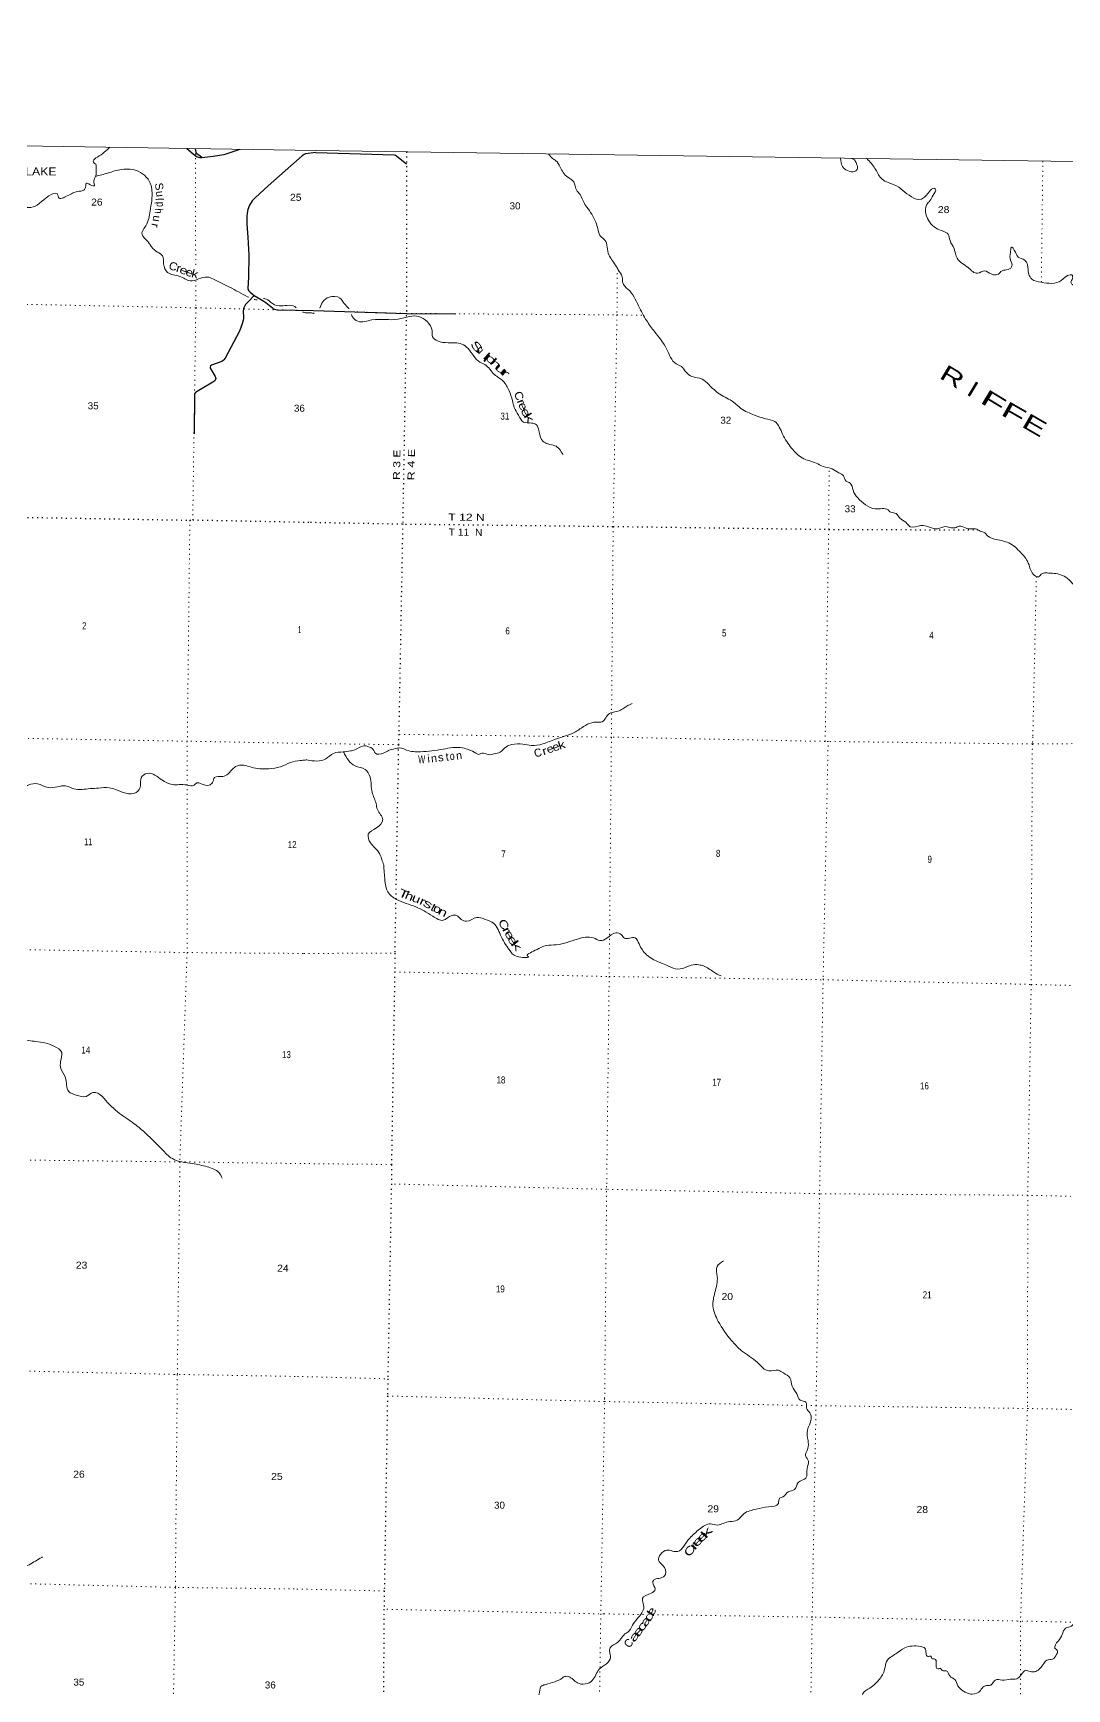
# Model space of a CAD drawing. Header units: feet. Extents: x -509309 to -252658, y -547785 to -360805.
# Drawn here: x -354473 to -328621, y -402191 to -360805 of the extents above; entities that cross this region are included whole.
import ezdxf
from ezdxf.enums import TextEntityAlignment as Align

# ---------------------------------------------------------------- set-up
doc = ezdxf.new("R2010")
doc.units = ezdxf.units.FT
doc.header["$LTSCALE"] = 80
doc.linetypes.add('DOTTED', pattern=[1.5, 0.3, -1.2])
for name, color, linetype, lineweight in [('29', 7, 'Continuous', 25), ('39', 7, 'Continuous', 13), ('4', 7, 'Continuous', 13), ('6', 7, 'DOTTED', 25), ('7', 7, 'DOTTED', 13)]:
    doc.layers.add(name, color=color, linetype=linetype, lineweight=lineweight)
doc.layers.add('41', color=7, linetype='Continuous')

msp = doc.modelspace()

# ---------------------------------------------------------------- linework, layer by layer
at = {"layer": '29'}
for points in [[(-350625.03, -363687.54), (-350420.9, -363861.95), (-350383.74, -363886.73), (-350336.26, -363909.45), (-350303.23, -363913.58), (-350249.79, -363912.93)], [(-350249.79, -363912.93), (-350332.13, -363857.82), (-350369.29, -363828.9), (-350389.93, -363802.05), (-350398.19, -363779.33), (-350414.71, -363694.65)], [(-350249.79, -363912.93), (-349970.85, -363882.6), (-349809.82, -363855.75), (-349696.27, -363835.1), (-349646.72, -363820.64), (-349296.32, -363709.56)], [(-347399.33, -363792.47), (-347660.69, -363822.7), (-347697.85, -363839.22), (-347743.27, -363868.14), (-348597.96, -364624.09), (-348915.89, -364913.25), (-348994.34, -364995.87), (-349064.53, -365107.4), (-349105.82, -365210.67), (-349122.34, -365305.68), (-349130.6, -365388.3), (-349126.47, -365578.32), (-349101.69, -365904.66)], [(-347400.65, -363792.63), (-345444.72, -363847.22), (-345411.03, -363854.77), (-345386.77, -363870.1), (-345333.07, -363911), (-345139.57, -364074.03)], [(-349101.69, -365904.66), (-349081.05, -366354.92), (-349085.18, -366904.33), (-349105.83, -367185.23), (-349089.31, -367238.93), (-349048.02, -367280.24), (-348941.3, -367359.31)], [(-348943.52, -367361.62), (-349099.14, -367519.81), (-349157.98, -367587.97), (-349189.98, -367639.61), (-349213.72, -367689.18), (-349223.01, -367751.15), (-349214.75, -367903.99), (-349213.72, -367937.04), (-349221.98, -367980.41), (-349247.78, -368069.22), (-349313.85, -368250.98), (-349668.94, -368928.45), (-349699.9, -368971.83), (-349722.61, -368990.42), (-349755.65, -369011.07), (-350011.65, -369106.08), (-350034.35, -369124.68), (-350044.68, -369151.52), (-350042.61, -369176.31), (-350003.39, -369242.4), (-349916.68, -369391.11), (-349904.29, -369434.49), (-349908.42, -369465.47), (-349927, -369492.33), (-349982.74, -369531.56), (-350284.16, -369709.19), (-350408.03, -369787.68), (-350433.83, -369818.67), (-350441.06, -369866.16), (-350443.12, -370820.41)], [(-348941.3, -367359.31), (-348701.19, -367503.3), (-348654.23, -367540.48), (-348490.61, -367672.67), (-348458.11, -367693.32), (-348437.46, -367701.59), (-348402.36, -367713.98), (-348370.87, -367718.11), (-347459.15, -367742.09)], [(-347459.53, -367741.98), (-345140.8, -367812.01), (-343902.52, -367819.8)]]:
    msp.add_lwpolyline(points, dxfattribs=at)
at = {"layer": '39'}
msp.add_line((-347460.17, -367812.93), (-347443.4, -367798.43), dxfattribs=at)
for points in [[(-356215.81, -363601.77), (-356254.39, -363659.65), (-356247.09, -363758.32), (-356212.21, -363837.39), (-356326.56, -363932.03), (-356581.52, -364243.6), (-356789.33, -364388.97), (-357036.28, -364585.98), (-357215.76, -364605.06), (-357484.58, -364668.9), (-357688.86, -364725.78), (-357775, -364818.89), (-357780.96, -364931.47), (-357803.47, -365069.93), (-357865.02, -365137.3), (-357847.98, -365199.97), (-357673.42, -365349.83), (-357563.33, -365385.91), (-357453.86, -365341.49), (-357404.46, -365394.65), (-357361.43, -365467.83), (-357110.65, -365516.36), (-356816.08, -365593.82), (-356531.82, -365568.48), (-356307.76, -365532.05), (-356021.01, -365478.58), (-355680.51, -365343.52), (-355470.44, -365300.82), (-355193.64, -365241.14), (-354741.32, -365158.3), (-354471.46, -365150.82), (-354265.87, -365017.49), (-353852.34, -364849.47), (-353837.35, -364914.12), (-353619.29, -364875.57), (-353359.71, -364763.29), (-353208.13, -364727.64), (-353160.6, -364656.01), (-353142.77, -364555.7), (-353042.78, -364593.62), (-352936.47, -364615.55), (-352947.75, -364569.08), (-352956.63, -364500.52), (-352906.09, -364370.58), (-352897.19, -364203.72), (-352899.9, -364127.21), (-352905.14, -364080.84), (-352946.98, -364055.98), (-352968.25, -364005.32), (-352863.83, -363902.46), (-352557.66, -363658.42)], [(-352907.98, -364385.78), (-352609.03, -364303.2), (-352257.19, -364210.6), (-351843.34, -364257.89), (-351642.52, -364402.16), (-351513.96, -364651.85), (-351501.29, -364734.57), (-351546.36, -365248.92), (-351657.43, -365621.3), (-351749.78, -365841.07), (-351692.73, -365918.51), (-351597.9, -366022.74), (-351542.87, -366100.14), (-351400.61, -366255.49), (-351255.33, -366352.54), (-351241.53, -366368.87), (-351208.79, -366572.66), (-351109.83, -366787.64), (-350809.57, -366885.32), (-350545.77, -366996.46), (-350119.41, -366901.09), (-349963.38, -366958.08), (-349562.15, -367154.06), (-349109.31, -367395.8), (-349085.86, -367407.47)], [(-341581.39, -363824.42), (-341480.9, -363941.89), (-341399.22, -363993.21), (-341296.85, -364153.32), (-341105.29, -364405.03), (-340952.19, -364525.62), (-340888.43, -364719.38), (-340795.61, -364841.18), (-340695.88, -365049.48), (-340595.32, -365193.49), (-340385.45, -365582.09), (-340323.96, -365795.92), (-340284.91, -365882.84), (-340173.65, -365976.75), (-340117.69, -366152.32), (-340074.03, -366347.82), (-340007.19, -366459.23), (-339814.25, -366759.19), (-339732.33, -366947.16), (-339727.61, -367047.7), (-339599.09, -367204.14), (-339333.36, -367621.62), (-339127.35, -367998.11), (-338933.99, -368265.93), (-338626.42, -368710.09), (-338394.07, -369068.85), (-338262.42, -369138.91), (-338143.78, -369283.16), (-337996.5, -369387.59), (-337742.23, -369451.25), (-337579.27, -369586.03), (-337301.22, -369828.84), (-336954.34, -370030.37), (-336773.55, -370183.48), (-336430.27, -370352.8), (-336160.27, -370442.78), (-335928.2, -370514.18), (-335729.44, -370830.3), (-335507.01, -371178.88), (-335245.02, -371421.48), (-334893.21, -371552.73), (-334713.51, -371635.49), (-334491.35, -371696.71), (-334323.91, -371795.38), (-334208.42, -371873.27), (-334143.79, -372000.73), (-334042, -372050.31), (-333968.01, -372230.13), (-333851.98, -372420.56), (-333657.39, -372593.95), (-333413.69, -372697.65), (-333094.63, -372721.97), (-333027.08, -372779.13), (-332890.96, -372815.09), (-332803.96, -372920.74), (-332650.73, -373031.28), (-332537.72, -373145.31), (-332272.18, -373114.66), (-331855.42, -373194.53), (-331647.84, -373141.01), (-331515.6, -373166.88), (-331413.18, -373168.23), (-331316.21, -373125.31), (-331154.11, -373171.66), (-331023.89, -373197.5), (-330907.35, -373195.02), (-330787.61, -373254.88), (-330687.59, -373286.35), (-330628.15, -373349.43), (-330298.43, -373480.4), (-329952.72, -373617.6), (-329809.85, -373752.12), (-329608.25, -374003.97), (-329536.43, -374195.83), (-329467.84, -374327.35), (-329334.12, -374393.43), (-329234.61, -374310.34), (-329115.94, -374297.85), (-328779.07, -374342.5), (-328466.83, -374581.74), (-328373.98, -374701.53), (-328186.56, -374808.51), (-328024.26, -374993.53), (-327960.53, -375344.03), (-327747.66, -375656.31), (-327652.13, -375723.89), (-327546.03, -375751.42), (-327505.16, -375852.43), (-327526.19, -375924.5), (-327465.29, -376029.8), (-327373.2, -376207.86)], [(-334281.82, -363931.5), (-334232.27, -364138.31), (-334111.05, -364238.38), (-333916.45, -364257.03), (-333859.36, -364191.47), (-333883.87, -364068.57), (-333935.6, -363976.03), (-333998.01, -363935.85)], [(-333622.59, -363941.23), (-333421.42, -364187.22), (-333267.89, -364428.39), (-333134.53, -364522.59), (-332936.63, -364595.54), (-332510.7, -364896.58), (-332260.34, -364952.14), (-332154.94, -364879.19), (-332061.02, -364761.87), (-331941.48, -364683.07), (-331911.57, -364699.54), (-331965.82, -364855.57), (-332046.03, -364999.19), (-332125.48, -365084.55), (-332136.99, -365351.66), (-332058.85, -365521.5), (-331892.2, -365680.44), (-331718.39, -365753.08), (-331592.86, -365831.1), (-331542.71, -365990.52), (-331440.9, -366192.82), (-331363.68, -366432.97), (-331093.53, -366665.63), (-330854.34, -366807.46), (-330674.79, -366747.54), (-330517.1, -366823.98), (-330293.71, -366790.76), (-330291.65, -366786.77), (-330027.13, -366679.75), (-329991.97, -366601.84), (-330042.06, -366438.41), (-330021.09, -366215.63), (-330014.28, -366155.43), (-329909.46, -366281.41), (-329840.74, -366402.89), (-329677.05, -366481.42), (-329608.2, -366592.86), (-329575.16, -366832.43), (-329494.36, -366952.06), (-329266.44, -367033.44), (-328761.7, -366989.89), (-328542.87, -366844.08), (-328498.74, -366848.68), (-328481.85, -366939.33), (-328519.15, -367027.26), (-328479.82, -367092.09), (-328293.96, -367164.88), (-327886.99, -367379.26), (-327651.16, -367470.8), (-327379.79, -367609.03), (-327247.53, -367787.61), (-327128.92, -367933.87), (-326815.73, -368100.79), (-326660.16, -368185.24), (-326572.39, -368232.62), (-326569.47, -368162.32), (-326577.87, -368035.61), (-326469.68, -368057.14), (-326306.07, -368141.69), (-326139.64, -368163.99), (-325974.79, -368306.84), (-325771.88, -368458.23), (-325533.84, -368688.46), (-325371.27, -368698.65), (-325294.11, -368480.63), (-325279.96, -368165.32), (-325248.78, -367775.89), (-325200.19, -367591.66), (-325085.63, -367432.41), (-324953.19, -367442.2), (-324729.66, -367398.94), (-324652.25, -367315.57), (-324627.73, -367129.01), (-324565.07, -366944.96), (-324442.43, -366781.8), (-324344.8, -366688.65), (-324306.1, -366646.96), (-324379.24, -366865.03), (-324430.16, -367073.34), (-324408.59, -367268.55), (-324440.44, -367400.76), (-324650.35, -367478.36), (-324840.75, -367600.43), (-324905.76, -367810.57), (-324892.88, -368055.9), (-324864.28, -368327.57), (-324774.15, -368501.58), (-324509.68, -368553.31), (-324351.34, -368579.52), (-324201.3, -368780.45), (-324091.55, -368990.89)], [(-348944.54, -367461.96), (-348931.59, -367466.13), (-348870.08, -367471.01)], [(-348713.85, -367441.71), (-348675.39, -367442.82), (-348537.95, -367527.66), (-348318.19, -367623.96), (-347931.96, -367638.59), (-347890.67, -367669.29)], [(-347299.12, -367677.12), (-347232.05, -367523.1), (-347071.83, -367404.65), (-346804.96, -367426.26), (-346692.26, -367564.4), (-346579.41, -367690.49), (-346574.25, -367696.92)], [(-347735.43, -367776.27), (-347644.62, -367798.24), (-347513.77, -367800.2), (-347460.17, -367812.93)], [(-346514.91, -367841.25), (-346485.71, -367898.71), (-346354.55, -368006.95), (-345998.58, -367973.48), (-345345.55, -367956), (-345061.41, -367885.41), (-344826.44, -367888.52), (-344621.21, -368015.82), (-344493.57, -368240.57), (-344483.51, -368393.43), (-344358.32, -368497.57), (-344097.79, -368543.22), (-343752.76, -368577.93), (-343597.5, -368686.49), (-343453.43, -368883.32), (-343300.65, -369028.02), (-343176.92, -369089.94), (-342933.11, -369340.34), (-342720.32, -369503.92), (-342570.83, -369747.04), (-342485.6, -369989.31), (-342441.66, -370162.71), (-342335.67, -370353.01), (-342209.36, -370525.49), (-342008.82, -370550.25), (-341888.87, -370594.03), (-341818.98, -370779.84), (-341717.5, -371008.25), (-341599.85, -371074.12), (-341425.65, -371116.61), (-341221.6, -371334.33)], [(-366021.46, -375012.38), (-365797.69, -375196.02), (-365396.55, -375631.45), (-365128.16, -375943.89), (-364910.27, -376032.11), (-364647.73, -376098.96), (-364526.31, -376296.21), (-364422.7, -376475.05), (-364212.96, -376685.88), (-363921.01, -377032.92), (-363907.4, -377061.33), (-363813.2, -377201.77), (-363809.1, -377197.82), (-363658.28, -377206.42), (-363243.54, -377084.7), (-362925.25, -377070), (-362578.01, -377244.94), (-362181.64, -377372.42), (-362025.62, -377312.7), (-361964.49, -377152.77), (-361910.59, -376944.42), (-361620.27, -376800.46), (-361461.12, -376793.11), (-361200.01, -376709.02), (-360825.99, -376731.48), (-360446.12, -376647.4), (-360125.32, -376721.28), (-359781.96, -376888.1), (-359423.41, -376990.79), (-359423.45, -376992.81), (-359210.45, -377014.54), (-359056.4, -377069.48), (-358945.47, -377290.7), (-358784.22, -377629.49), (-358559.1, -377882.83), (-358290.78, -378082.59), (-358003.23, -378099.56), (-357877.11, -378139.94), (-357770.09, -378355.05), (-357521.45, -378645.02), (-357261.22, -378846.64), (-357022.1, -378870.84), (-356825.41, -378904.37), (-356532.98, -379223.25), (-356224.87, -379333.14), (-355892.9, -379459.52), (-355442.28, -379475.24), (-355112.57, -379382.26), (-354948.92, -379230.11), (-354780.07, -379126.34), (-354727.57, -379233.88), (-354747.26, -379442.81), (-354713.46, -379584.24), (-354617.25, -379608.01), (-354578.77, -379594.58), (-354362.97, -379570.09), (-354094.8, -379661.18), (-353867.06, -379644.93), (-353659.31, -379620.3), (-353457.24, -379692.16), (-353244.14, -379707.86), (-353042.52, -379689.16), (-352840.98, -379674.48), (-352567.09, -379667.07), (-352412.8, -379707.93), (-352156.78, -379802.84), (-351894.76, -379783.16), (-351787.08, -379607.92), (-351769.67, -379415.04), (-351610.81, -379307.08), (-351251.32, -379472.16), (-350997.62, -379585.14), (-350631.48, -379597.41), (-350444.33, -379600.6), (-350379, -379547.38), (-350272.63, -379565.29), (-350071.98, -379602.92), (-349988.33, -379537.94), (-349937.9, -379414.04), (-349726.01, -379383.44), (-349606.28, -379327.13), (-349409.81, -379139.31), (-349199.84, -379102.64), (-349019.53, -379152), (-348575.39, -379193.77), (-348288.7, -379144.32), (-348035.23, -379035.95), (-347792.81, -378985.75), (-347665.79, -378973.83), (-347629.08, -378972.51)], [(-347629.08, -378972.51), (-347155.8, -378948.24), (-346961.15, -378808.14), (-346715.61, -378771.19), (-346532.49, -378745.49), (-346490.24, -378740.02), (-346237.66, -378624.8), (-346057.2, -378649.29), (-345953.84, -378733.05), (-345914.62, -378805.91), (-345717.72, -378802.49), (-345582.28, -378735.96), (-345418.98, -378689.89), (-345262.12, -378675.89), (-345136.2, -378723.78), (-344785.25, -378766.6), (-344219.98, -378701.74), (-343735.48, -378669.97), (-343573.44, -378720.35), (-343405.74, -378798.93), (-343331.87, -378834.07), (-343255.14, -378802.93), (-343084.85, -378837.34), (-342942.06, -378823.15), (-342794.8, -378774.86), (-342638.38, -378640.29), (-342503.12, -378587.82), (-342223.76, -378575.44), (-342019.35, -378612.31), (-341727.55, -378569.95), (-341414.72, -378455.53), (-341160.55, -378372.49), (-340940.5, -378286.98), (-340713.61, -378139.27), (-340501.43, -378041.6), (-340288.32, -378026.34), (-340272.25, -378026.55), (-340088.97, -377834.05), (-339818.6, -377741.17), (-339701.23, -377674.4), (-339490.82, -377558.62)], [(-346711.92, -378772.77), (-346420.9, -379122.74), (-346170.94, -379208.44), (-346046.87, -379398.98), (-345995.58, -379779.46), (-345896.9, -380068.13), (-345864.59, -380209.22), (-345729.31, -380464.21), (-345886.64, -380669.11), (-346091.6, -380829.17), (-346036.16, -381044.92), (-345840.13, -381262.53), (-345752.69, -381457.29), (-345703.87, -381595.91)], [(-345703.87, -381595.91), (-345676.71, -381978.08), (-345604.13, -382266.4), (-345389.67, -382456.12), (-344904.01, -382643.41), (-344479.19, -382876.11), (-344217.42, -382980.05), (-344002.89, -382856.29), (-343886.43, -382859.84), (-343765.21, -382959.91), (-343635.22, -383003.83), (-343378.91, -382910.76), (-343164.6, -382957.81), (-342956.94, -383053), (-342760.64, -383403.24), (-342546.13, -383743.68), (-342325.17, -383897.32), (-342095.99, -383882.27), (-342099.98, -383880.21), (-341917.24, -383729.9), (-341636.49, -383611.04), (-341391.19, -383592.18), (-340857.04, -383448.53), (-340462.99, -383421.6), (-340297.09, -383484.08), (-340125.65, -383430.08), (-339902.91, -383292.36), (-339760.92, -383340.46), (-339685.73, -383427.87), (-339557.15, -383425.55), (-339418.5, -383421.36), (-339319.99, -383569.36), (-339134.72, -383841.08), (-338579.99, -384123.73), (-338349.98, -384199.12), (-338108.12, -384136), (-338015.27, -384101.06), (-337822.34, -384093.57), (-337706.2, -384121.23), (-337455.07, -384271.25), (-337269.58, -384372.17)], [(-354979.63, -385350.7), (-354890.96, -385696.3), (-354743.84, -385920.14), (-354405.17, -386008.41), (-353952.25, -386124.78), (-353757.77, -386287.06), (-353785.76, -386509.94), (-353780.65, -386681.06), (-353663.95, -386918.48), (-353636.77, -387094), (-353581.21, -387257.94), (-353393.54, -387347.66), (-353148.62, -387386.03), (-352971.79, -387286.42), (-352753.86, -387372.63), (-352747.38, -387378)], [(-352747.38, -387378), (-352362.13, -387769.67), (-351942.47, -388064.56), (-351652.78, -388308.95), (-351252.93, -388702.1), (-350989.26, -388937.99), (-350492.17, -389061.15), (-350117.15, -389141.99), (-349823.79, -389289.85), (-349747.62, -389425.97)], [(-337209.58, -391490.69), (-337368.08, -391631.27), (-337363.29, -391880.51), (-337424.73, -392279.59), (-337471.35, -392620.6), (-337339.75, -393004.15), (-337004.57, -393486.85), (-336756.75, -393737.3), (-336358.91, -394035.96), (-336072.36, -394242.71), (-335835.14, -394227.76), (-335709.46, -394293.73), (-335546.35, -394416.46), (-335494.82, -394624.13), (-335376.8, -394816.59), (-335292.46, -394972.44), (-335148.52, -395024.59), (-335130.42, -395177.55), (-335051.53, -395289.12), (-335015.44, -395448.35), (-335111.4, -395722.38), (-335094.72, -395983.84), (-335099.34, -396184.73), (-335155.97, -396368.86), (-335081.33, -396498.45), (-335119.83, -396678.8), (-335147.12, -396923.6), (-335339.37, -397033.59), (-335429.99, -397205.21), (-335593.47, -397265.34), (-335723.65, -397390.22), (-335804.45, -397425.32), (-335836.25, -397553.51), (-336084.45, -397640.65), (-336390.54, -397700.9), (-336699.33, -397813.37), (-336864.07, -397969.94), (-337047.37, -398009.72), (-337218.68, -398053.67), (-337353.81, -398096.09), (-337532.21, -398067.6), (-337805.05, -398196.62), (-338049, -398420.47), (-338204.33, -398625.39), (-338346.63, -398756.14), (-338627.43, -398724.29), (-338781.44, -398828.75), (-338833.59, -398976.77), (-338724.78, -399104.81), (-338659.43, -399330.74), (-338787.18, -399423.49), (-338930.18, -399453.75), (-338977.32, -399525.47), (-338919.32, -399699.06), (-339019.06, -399800.23), (-339235.62, -399925.97), (-339200.31, -400145.47), (-339252.43, -400291.48), (-339481.41, -400599.92), (-339602.17, -400773.15), (-339640.62, -400794.75), (-339856.58, -401029.01), (-340043.18, -401167.21), (-340060.34, -401251.38), (-340032.21, -401404.48), (-340134.69, -401561.88), (-340317.24, -401698.12), (-340491.68, -401983.17), (-340858.03, -402042.62), (-341084.93, -401882.88), (-341217.74, -401901.22), (-341231.96, -401913.08), (-341426.06, -402010.99), (-341670.08, -402086.13), (-341775.12, -402130.96), (-341817.77, -402321.3), (-341935.69, -402430.26), (-342031.54, -402541.53), (-342034.18, -402744.46), (-342091, -402942.65), (-342393.27, -403171.75), (-342720.44, -403308.09), (-342842.92, -403459.19), (-342825.3, -403648.32), (-342833.36, -403804.95), (-342854.32, -403934.39)], [(-360252.81, -397961.92), (-359973.96, -398016.97), (-359765.51, -398068.81), (-359552.3, -398078.48), (-359221.12, -398251.13), (-358683.75, -398489.67), (-358513.59, -398661.6), (-358242.96, -398843.28), (-358080.88, -399017.08), (-357964.68, -399165.95), (-357766.18, -399211.58), (-357539.27, -399360.32), (-357322.38, -399390.18), (-357090.51, -399484.67), (-356634.78, -399554.81), (-355946.25, -399548.43), (-355707.9, -399500.17), (-355494.7, -399393.13), (-354909.68, -399201.87), (-354569.53, -399086.93), (-354254.37, -398903.15), (-354235.86, -398894.18)], [(-336615.06, -404535.9), (-336530.73, -404304.35), (-336300.97, -404090.36), (-336041.19, -403884.81), (-335873.01, -403772.49), (-335716.33, -403617.82), (-335391.24, -403487.49), (-335030.34, -403229.02), (-334777.13, -403065.58), (-334475.95, -403228.32), (-334264.56, -403345.66), (-334094.61, -403251.45), (-333925.1, -403036.67), (-333864.89, -402886.75), (-333799.76, -402666.56), (-333716.87, -402625.46), (-333661.57, -402543.8), (-333728.5, -402438.42), (-333722.81, -402309.89), (-333550.27, -402171.5), (-333316.49, -401957.57), (-333178.56, -401700.17), (-333133.9, -401509.85), (-332896.32, -401312.05), (-332677.51, -401168.25), (-332279.32, -401131.32), (-332171.4, -401172.94), (-332143, -401305.94), (-332099.78, -401380.87), (-332021.36, -401373.87), (-331998.02, -401432.45), (-331923.87, -401445.49), (-331889.1, -401552.45), (-331852.78, -401693.6), (-331782.35, -401684.49), (-331738.77, -401731.28), (-331636.43, -401738.66), (-331549.74, -401868.42), (-331422.36, -401958.53), (-331346.07, -402116.28), (-331282.75, -402189.46), (-331123.37, -402290.04), (-330991.24, -402323.94), (-330781.1, -402228.25), (-330699.48, -402130.87), (-330608.8, -402107.95), (-330526.27, -402094.98), (-330414.17, -401969.86), (-330243.44, -401970.11), (-330030.25, -401948.82), (-329875.42, -401936.8), (-329771.85, -401849.75), (-329651.74, -401726.75), (-329541.68, -401758.35), (-329401.02, -401754.19), (-329201.64, -401559.89), (-329120.16, -401472.55), (-328983.28, -401450.25), (-328877.15, -401321.03), (-328852.13, -401251.03), (-328919.4, -401171.77), (-328842.84, -400999.97), (-328738.2, -400830.54), (-328653.82, -400674.92), (-328508.49, -400620.57), (-328404.73, -400519.46), (-328281.75, -400484.92), (-328124.27, -400422.7), (-327978.36, -400324.15), (-327936.63, -400204.13), (-327805.15, -400147.33), (-327787.23, -400145.82), (-327641.93, -400093.49), (-327423.49, -399977.82), (-327357.86, -399874.19), (-327275.5, -399873.27), (-327191.78, -399922.61), (-326993.64, -399977.48), (-326921.44, -399986.47), (-326871.33, -399840.44), (-326699.35, -399744.25), (-326582.13, -399689.54), (-326497.89, -399543.96), (-326539.64, -399356.52), (-326547.72, -399205.7), (-326517.9, -399075.47), (-326371.79, -398960.86), (-326346.79, -398961.3), (-326147.58, -398865.36), (-325908.39, -398852.45), (-325720.21, -398901.16)]]:
    msp.add_spline(points, degree=3, dxfattribs=at)
at = {"layer": '4'}
msp.add_lwpolyline([(-505285.47, -360804.75), (-473709.75, -361478.07), (-442133.15, -362107.95), (-410555.71, -362694.39), (-378977.49, -363237.41), (-347398.54, -363736.98), (-315818.95, -364193.12), (-284238.76, -364605.82), (-252658.03, -364975.08), (-254669.8, -547785.08), (-286501.98, -547412.88), (-318333.63, -546996.89), (-350164.67, -546537.13), (-381995.06, -546033.57), (-413824.72, -545486.23), (-445653.6, -544895.12), (-477481.62, -544260.22), (-509308.75, -543581.54)], close=True, dxfattribs=at)
msp.add_lwpolyline([(-505285.47, -360804.75), (-473709.75, -361478.07), (-442133.15, -362107.95), (-410555.71, -362694.39), (-378977.49, -363237.41), (-347398.54, -363736.98), (-315818.95, -364193.12), (-284238.76, -364605.82), (-252658.03, -364975.08), (-254669.8, -547785.08), (-286501.98, -547412.88), (-318333.63, -546996.89), (-350164.67, -546537.13), (-381995.06, -546033.57), (-413824.72, -545486.23), (-445653.6, -544895.12), (-477481.62, -544260.22), (-509308.75, -543581.54)], close=True, dxfattribs=at)
at = {"layer": '6'}
for points in [[(-345137.2, -363771.08), (-345138.01, -367737.71), (-345231.36, -373071.74), (-345329.95, -378331.36), (-345339.35, -378590.47), (-345429.25, -383799.97), (-345431.36, -384270.17), (-345512.09, -389083.91), (-345514.41, -389570.19), (-345603.91, -394440.08), (-345611.51, -394870.02), (-345691.02, -399744.07), (-345698.97, -400200.12), (-345729.58, -405020.56)], [(-373699.93, -372641.83), (-371726.28, -372650.24), (-371422.39, -372653.4), (-366490.64, -372765.55), (-366210.82, -372764.28), (-361255.87, -372814.46), (-361040.45, -372812.09), (-355822.33, -372892.9), (-355693.47, -372891.07), (-350553.97, -372978.59), (-350481.39, -372971.78), (-347539.17, -373030.48)], [(-347539.17, -373030.48), (-345157.06, -373074.53), (-339967.55, -373135.39), (-334577.32, -373208.74), (-330848.02, -373222.22)]]:
    msp.add_lwpolyline(points, dxfattribs=at)
at = {"layer": '7'}
for p, q in [((-350414.43, -363691.15), (-350406.93, -366663.37)), ((-329222.47, -364004.82), (-329260.65, -367034.1)), ((-345339.35, -378590.47), (-347622.85, -378560.38)), ((-347702.27, -383808.64), (-345429.25, -383799.97)), ((-350803.43, -389017.62), (-347781.75, -389060.76)), ((-345512.09, -389083.91), (-347781.75, -389060.76)), ((-347862.26, -394381.85), (-345603.91, -394440.08)), ((-345691.02, -399744.07), (-347942.64, -399693.3))]:
    msp.add_line(p, q, dxfattribs=at)
for points in [[(-339862.94, -366682.52), (-339872.61, -367847.58), (-339967.55, -373135.39), (-340011.99, -378401.75), (-340067.78, -384385.37), (-340130.2, -389629.41), (-340181.17, -394933.87), (-340277.13, -400314.09), (-340326.09, -403598.55)], [(-350406.4, -366872.42), (-350404.38, -367670.94), (-350481.39, -372971.78)], [(-379042.65, -367185.31), (-376416.43, -367264.19), (-371341.43, -367356.65), (-366102.04, -367488.13), (-360931.52, -367527.89), (-355710.6, -367562.47), (-350404.38, -367670.94), (-347459.15, -367742.09)], [(-347459.15, -367742.09), (-345140.8, -367812.01), (-339872.61, -367847.58), (-339209.78, -367857.14)], [(-334666.39, -378508.68), (-334577.32, -373208.74), (-334567.24, -371671.42)], [(-350553.97, -372978.59), (-350616.7, -378503.03), (-350622.96, -383786.96), (-350803.43, -389017.62), (-350866.59, -394332.78), (-350915.76, -399654.22), (-351005.71, -404888.43)], [(-329383.44, -374385.59), (-329474.55, -378392.53), (-329484.94, -378573.24), (-329514.96, -384583.33), (-329599.63, -389853.18), (-329605.95, -395108.01), (-329780.36, -400497.23), (-329787.59, -405836.44)], [(-347622.85, -378560.38), (-350616.7, -378503.03), (-355907.12, -378412.93), (-361285.88, -378309.27), (-366578.37, -378229.69), (-371765.04, -378068.43), (-376295.08, -378007.39), (-379220.18, -377939.28)], [(-322310, -378528.73), (-324215.65, -378524.43), (-324285.96, -378525.51), (-329484.94, -378573.24), (-334590.07, -378509.69), (-334666.39, -378508.68), (-340011.99, -378401.75), (-345329.95, -378331.36)], [(-335069.68, -405395.41), (-334991.46, -400396.11), (-334894.56, -395112.35), (-334804.73, -389740.09), (-334717.04, -384391.9), (-334592, -378503.64)], [(-379306.87, -383190.73), (-376373.23, -383257.9), (-371865.64, -383336.68), (-366579.83, -383460.9), (-361328.12, -383578.5), (-355991.76, -383689.5), (-350622.96, -383786.96), (-347702.27, -383808.64)], [(-345431.36, -384270.17), (-340067.78, -384385.37), (-334719.83, -384466.2), (-329514.96, -384583.33), (-324225.88, -384711.61), (-318939.48, -384737.37), (-316102.33, -384793.45)], [(-350803.43, -389017.62), (-356088.33, -388957.81), (-361434.34, -388822.5), (-366659.75, -388697.3), (-371983.31, -388660.97), (-376456.79, -388588.81), (-379393.86, -388460.42)], [(-316175.52, -390113.21), (-319016.89, -390067.61), (-324320.61, -389983.34), (-329599.63, -389853.18), (-334807.52, -389814.39), (-340132.99, -389703.71), (-345514.41, -389570.19)], [(-379480.86, -393731.04), (-376504.19, -393799.12), (-372099.62, -393906.81), (-366781.1, -394001.4), (-361458.4, -394088.02), (-356244.95, -394213.51), (-350940.89, -394329.99), (-347862.26, -394381.85)], [(-345611.51, -394870.02), (-340183.96, -395008.17), (-334894.56, -395112.35), (-329608.74, -395182.31), (-324397.69, -395287.46), (-319216.42, -395364.28), (-316248.37, -395409.23)], [(-347942.64, -399693.3), (-350915.76, -399654.22), (-361559.62, -399392.47), (-366865.63, -399271.93), (-372190.4, -399189.3), (-376676.38, -399141.08), (-379568.76, -399055.27)], [(-339212.38, -400331.94), (-340202.83, -400316.88), (-345698.97, -400200.12)], [(-316321.34, -400713.8), (-319143.37, -400710.37), (-324442.89, -400612.09), (-329854.66, -400494.44), (-334991.46, -400396.11), (-338880.83, -400336.98)]]:
    msp.add_lwpolyline(points, dxfattribs=at)

# ---------------------------------------------------------------- texts
at = {"layer": '41', "width": 1.15}
msp.add_text('RIFFE LAKE', height=200, dxfattribs=at).set_placement((-355646.49, -364362.03))
at = {"layer": '41'}
for s, height, rotation, width, p in [('S', 200, 279.519, 1.05, (-351416.44, -364654.83)), ('u', 200, 261.897, 1.05, (-351473.54, -365428.35)), ('p', 200, 270.962, 0.85, (-351381.14, -365086.1)), ('h', 200, 267.174, 0.85, (-351430.12, -365245.45)), ('r', 200, 258.611, 1.1, (-351513.4, -365595.5)), ('C', 200, 339.563, 1.1, (-351003.52, -366725.19)), ('r', 200, 345.602, 1.2, (-350859.28, -366777.93)), ('e', 200, 336.571, 1.3, (-350744.95, -366823.33)), ('e', 200, 337.735, 1.25, (-350596.18, -366877.3)), ('k', 200, 346.72, 1.2, (-350449, -366920.04)), ('S', 200, 308.612, 1.8, (-343456.47, -368707.77)), ('p', 200, 319.017, 2, (-343092.34, -369025.33)), ('l', 200, 317.191, 1.75, (-343199.35, -368953.35)), ('h', 200, 316.299, 2.05, (-342968.56, -369147.73)), ('u', 200, 319.446, 2, (-342846.85, -369266.82)), ('R', 400, 328.793, 1.5, (-331587.48, -369562.25)), ('r', 200, 319.136, 2.1, (-342725.69, -369374.99)), ('I', 400, 328.793, 1.3, (-331074.3, -369873.13)), ('C', 200, 292.131, 1.15, (-342413.79, -369906.78)), ('r', 200, 291.115, 1.35, (-342360.86, -370053.79)), ('F', 400, 328.793, 1.85, (-330561.14, -370184.01)), ('e', 200, 292.949, 1.3, (-342310.22, -370169.5)), ('e', 200, 298.827, 1.45, (-342239.32, -370332.01)), ('k', 200, 301.716, 1.75, (-342154.49, -370468.63)), ('F', 400, 330.084, 1.8, (-330046.96, -370476.83)), ('E', 400, 330.084, 1.65, (-329526.9, -370776.08)), ('r', 200, 16.705, 1.25, (-341656.63, -378842.38)), ('e', 200, 20.066, 1.2, (-341511.54, -378785.88)), ('e', 200, 20.115, 1.2, (-341368.27, -378736.33)), ('k', 200, 18.082, 1.3, (-341226.42, -378690.35)), ('W', 200, 0.21, 0.7, (-344755.56, -379053.72)), ('s', 200, 6.847, 1.05, (-344267.71, -379003.95)), ('o', 200, 3.211, 0.8, (-343986.9, -378971.92)), ('T', 200, 335.535, 1.55, (-345246.81, -382412.12)), ('h', 200, 336.2, 1.4, (-345101.28, -382463.64)), ('u', 200, 337.095, 1.4, (-344928.57, -382527.78)), ('r', 200, 335.939, 1.45, (-344771.33, -382595.13)), ('s', 200, 331.441, 1.7, (-344647.26, -382657.06)), ('t', 200, 331.136, 1.35, (-344510.8, -382739.6)), ('o', 200, 335.053, 1.3, (-344404.5, -382785.04)), ('n', 200, 333.957, 1.45, (-344266.99, -382861.38)), ('C', 200, 300.312, 1.35, (-342790.38, -383131.26)), ('r', 200, 297.659, 1.6, (-342717.77, -383267.8)), ('e', 200, 301.135, 1.5, (-342644.02, -383392.88)), ('e', 200, 303.283, 1.6, (-342562.68, -383534.71)), ('k', 200, 307.348, 1.95, (-342464.76, -383672.8)), ('r', 200, 52.195, 1.95, (-337872.24, -398671.16)), ('e', 200, 48.479, 1.9, (-337784.1, -398564.86)), ('e', 200, 47.67, 1.95, (-337675.45, -398455.59)), ('k', 200, 47.9, 2.15, (-337560.16, -398351.05)), ('C', 200, 54.828, 1.45, (-337976.06, -398795.64)), ('e', 200, 66.961, 1.3, (-338917.99, -400290.6)), ('c', 200, 55.437, 1.85, (-339171.92, -400683.76)), ('a', 200, 54.703, 1.75, (-339079.08, -400559.66)), ('d', 200, 57.769, 1.75, (-338986.39, -400425.56)), ('a', 200, 50.959, 1.9, (-339362.27, -400936.4)), ('s', 200, 54.802, 1.9, (-339269.71, -400815.59))]:
    msp.add_text(s, height=height, rotation=rotation, dxfattribs=dict(at, width=width)).set_placement(p, align=Align.CENTER)
for s, rotation, p in [('l', 272.36, (-351407.17, -364960.94)), ('u', 275.518, (-351398.39, -364831.88)), ('u', 314.94, (-343364.01, -368792.43)), ('C', 14.939, (-341824.47, -378886.74)), ('i', 6.243, (-344573.03, -379040.03)), ('n', 6.847, (-344438.13, -379025.64)), ('t', 5.598, (-344110.52, -378989.17)), ('n', 7.653, (-343809.03, -378957.09)), ('C', 47.365, (-339510.42, -401114.79))]:
    msp.add_text(s, height=200, rotation=rotation, dxfattribs=at).set_placement(p, align=Align.CENTER)
at = {"layer": '6'}
for s, rotation, width, p in [('R 3 E', 88.997, 1.3, (-345298.95, -371974.64)), ('R 4 E', 88.997, 1.35, (-344937.32, -371986.04)), ('T 12 N', 359.328, 1.3, (-344092.38, -372986.04)), ('T 11  N', 359.328, 1.1, (-344081.29, -373361.26))]:
    msp.add_text(s, height=175, rotation=rotation, dxfattribs=dict(at, width=width)).set_placement(p)
at = {"layer": '7'}
for s, width, p in [('26', 1.1, (-353021.89, -365115.09)), ('25', 1.1, (-348047.58, -364996.61)), ('30', 1.05, (-342557.67, -365210.97)), ('28', 1.1, (-331846.09, -365303.68)), ('35', 1.05, (-353107.19, -370206.83)), ('36', 1.05, (-347950.64, -370267.55)), ('31', 0.85, (-342787.19, -370464.81)), ('32', 1.05, (-337288.01, -370567.5)), ('33', 1.05, (-334178.61, -372781.19)), ('2', 0.85, (-353247.82, -375705.53)), ('1', 0.4, (-347841.26, -375801.68)), ('6', 0.85, (-342663.04, -375832.11)), ('5', 0.85, (-337246.62, -375885.59)), ('4', 0.85, (-332063.34, -375943.53)), ('11', 0.65, (-353194.95, -381104.29)), ('12', 0.85, (-348104.38, -381176.73)), ('7', 0.85, (-342765.1, -381409.14)), ('8', 0.85, (-337397.64, -381394.58)), ('9', 0.85, (-332106.8, -381542.91)), ('14', 0.85, (-353264.76, -386310.24)), ('13', 0.85, (-348248.01, -386424.95)), ('18', 0.85, (-342884.83, -387057.27)), ('17', 0.85, (-337489.75, -387115.64)), ('16', 0.85, (-332294.39, -387206.38)), ('23', 1.1, (-353404.14, -391687.04)), ('24', 1.1, (-348369.26, -391763.34)), ('19', 0.85, (-342899.51, -392281.18)), ('20', 1.1, (-337257.15, -392470.76)), ('21', 0.85, (-332226.31, -392428.78)), ('26', 1.1, (-353469.91, -396912.44)), ('25', 1.1, (-348519.66, -396968.43)), ('30', 1.05, (-342946.55, -397686.47)), ('29', 1.1, (-337608.29, -397776.41)), ('28', 1.1, (-332380.31, -397794.3)), ('35', 1.05, (-353465.82, -402109.15)), ('36', 1.05, (-348679.04, -402180.92))]:
    msp.add_text(s, height=175, dxfattribs=dict(at, width=width)).set_placement(p)

doc.saveas('drawing.dxf')
